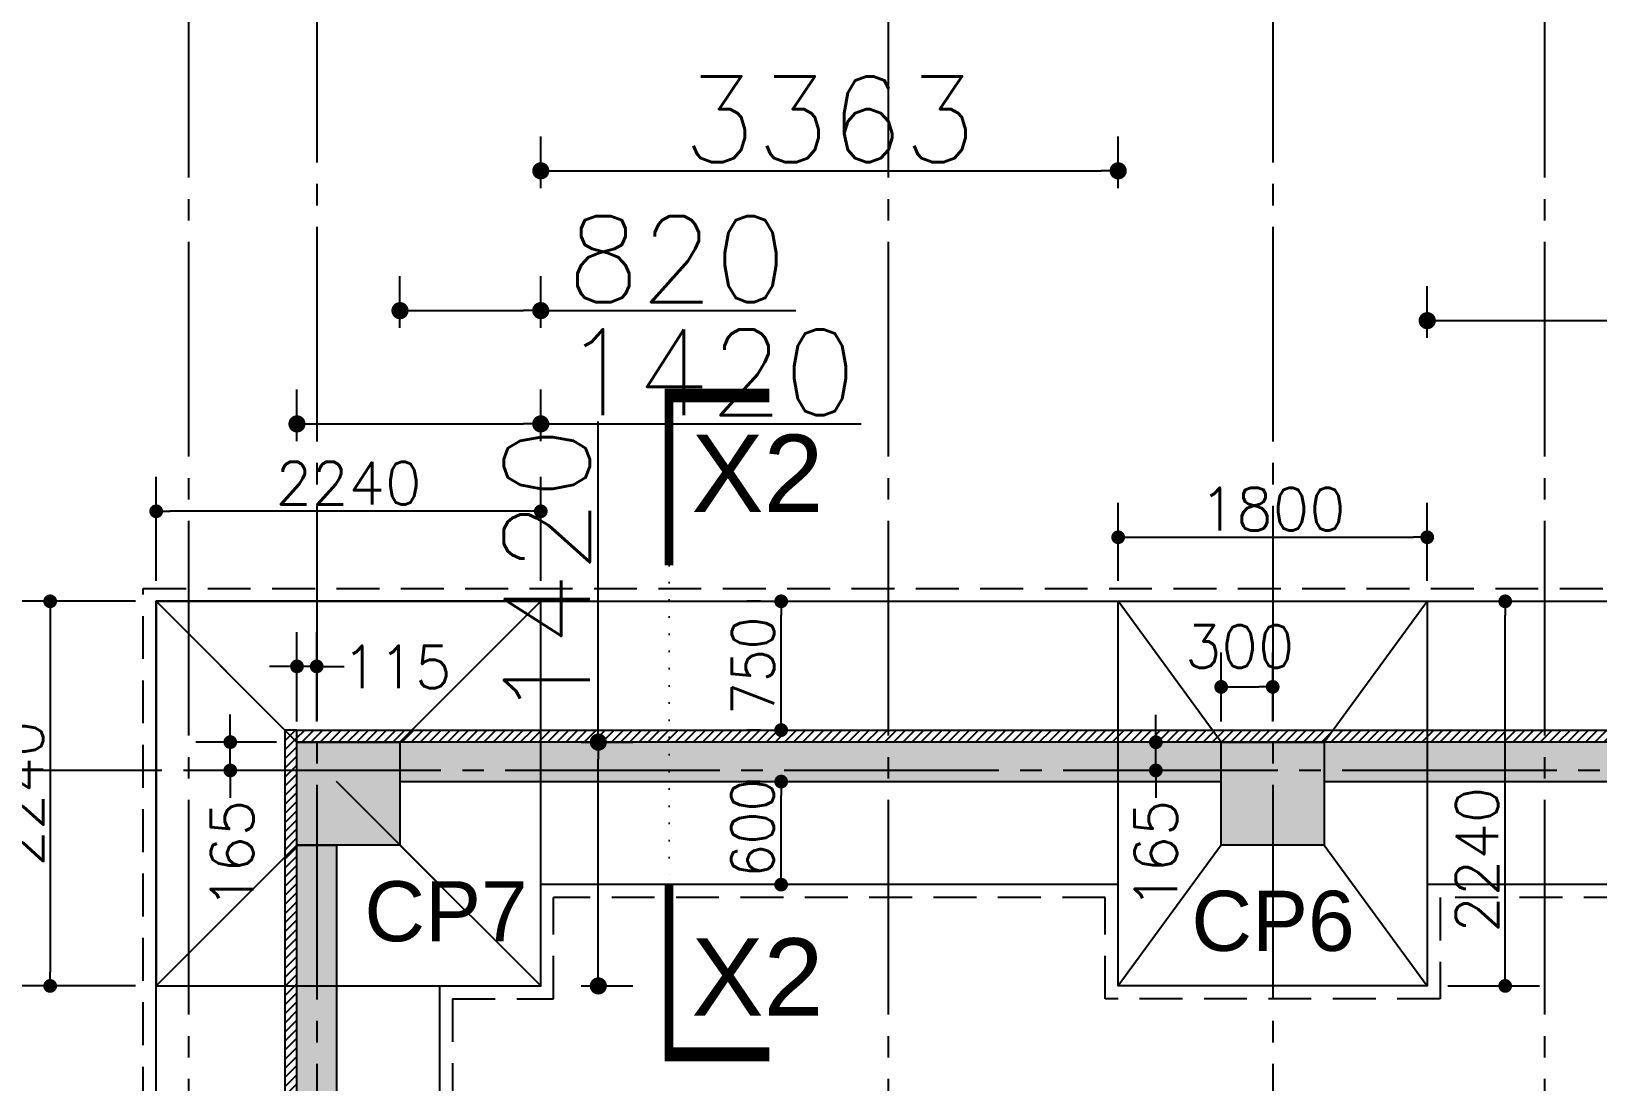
# Model space of a CAD drawing. Extents: x -200722 to 834823, y -494970 to 88783.
# Drawn here: x 262875 to 271998, y 49227 to 55345 of the extents above; entities that cross this region are included whole.
import ezdxf
from ezdxf.enums import TextEntityAlignment as Align

# ---------------------------------------------------------------- set-up
doc = ezdxf.new("R2010")
doc.units = 0
doc.header["$LTSCALE"] = 100
doc.header["$MEASUREMENT"] = 0
doc.header["$PDMODE"] = 34
for name, pattern in [('ACAD_ISO04W100', [30, 24, -3, 0, -3]), ('CL', [3.25, 2.5, -0.25, 0.25, -0.25]), ('DOT', [0.25, 0, -0.25]), ('HIDDEN', [0.375, 0.25, -0.125])]:
    doc.linetypes.add(name, pattern=pattern)
doc.layers.get('0').update_dxf_attribs({"linetype": 'CONTINUOUS'})
doc.layers.get('DEFPOINTS').update_dxf_attribs({"linetype": 'CONTINUOUS'})
for name, color, linetype in [('A-Grid', 5, 'ACAD_ISO04W100'), ('BEAM', 4, 'CONTINUOUS'), ('COL', 150, 'CONTINUOUS'), ('DIM', 3, 'CONTINUOUS'), ('F_EXEC', 3, 'HIDDEN'), ('F_FTG1', 11, 'CONTINUOUS'), ('RCCWALL', 6, 'CONTINUOUS'), ('TEXT', 2, 'CONTINUOUS')]:
    doc.layers.add(name, color=color, linetype=linetype)
doc.layers.add('HATCH', color=252, linetype='CONTINUOUS', lineweight=30)
doc.styles.add('AR', font='arial.ttf')
doc.styles.add('ROMANS', font='romans.shx')
doc.styles.get("Standard").update_dxf_attribs({"font": 'simplex.shx'})
doc.styles.add('TIMES-N', font='arial.ttf')
doc.dimstyles.new('01 S.K', dxfattribs={"dimtxt": 230, "dimasz": 100, "dimexe": 200, "dimexo": 100, "dimgap": 50, "dimtad": 1, "dimdec": 0, "dimzin": 0, "dimdsep": 46, "dimtxsty": 'Standard', "dimblk": 'DOT', "dimcen": 0.09, "dimclrd": 4, "dimclre": 4, "dimclrt": 4, "dimadec": 0, "dimazin": 0, "dimtfac": 1, "dimtdec": 0, "dimtofl": 0, "dimtmove": 0, "dimatfit": 3, "dimfxl": 2, "dimtolj": 1, "dimtzin": 0, "dimarcsym": 1})
doc.dimstyles.new('STANDARD$0', dxfattribs={"dimtxt": 2.5, "dimasz": 2.5, "dimexe": 2, "dimexo": 0.7, "dimgap": 0.9, "dimtad": 1, "dimdec": 0, "dimdsep": 46, "dimtxsty": 'ROMANS', "dimcen": 0.09, "dimclrd": 4, "dimclre": 4, "dimclrt": 3, "dimadec": 0, "dimazin": 0, "dimtfac": 1, "dimtdec": 0, "dimtmove": 0, "dimatfit": 3, "dimfxl": 1, "dimtolj": 1, "dimtzin": 0, "dimarcsym": 0})

# ---------------------------------------------------------------- blocks, each defined once
blk = doc.blocks.new('DOT')
at = {"color": 0, "linetype": 'ByBlock'}
blk.add_line((-0.5, 0), (-1, 0), dxfattribs=at)
at = {"color": 0, "linetype": 'ByBlock', "const_width": 0.5}
blk.add_lwpolyline([(-0.25, 0, 1), (0.25, 0, 1)], format="xyb", close=True, dxfattribs=at)
blk = doc.blocks.new('*D1081')
at = {"layer": 'BEAM', "color": 0, "lineweight": -2, "transparency": 16777216}
for p, q in [((267122.7, 50974.9), (267042.7, 50974.9)), ((267242.7, 50454.9), (267242.7, 50894.9)), ((267122.7, 50374.9), (267042.7, 50374.9))]:
    blk.add_line(p, q, dxfattribs=at)
at = {"layer": 'DEFPOINTS', "color": 0, "transparency": 16777216}
for p in [(267242.7, 50974.9, 7446.6), (267242.7, 50974.9), (267242.7, 50374.9, 7446.6)]:
    blk.add_point(p, dxfattribs=at)
at = {"layer": 'BEAM', "color": 0, "lineweight": -2, "transparency": 16777216, "xscale": 80, "yscale": 80, "zscale": 80}
for p, rotation in [((267242.7, 50974.9), 90), ((267242.7, 50374.9), 270)]:
    blk.add_blockref('DOT', p, dxfattribs=dict(at, rotation=rotation))
at = {"layer": 'BEAM', "color": 0, "transparency": 16777216, "insert": (267076.3, 50704.9), "char_height": 248, "attachment_point": 5, "rotation": 90}
blk.add_mtext('\\A1;{\\W0.9;600}', dxfattribs=at)
blk = doc.blocks.new('_DOT')
at = {"color": 0, "linetype": 'ByBlock'}
blk.add_line((-0.5, 0), (-1, 0), dxfattribs=at)
at = {"color": 0, "linetype": 'ByBlock', "const_width": 0.5}
blk.add_lwpolyline([(-0.25, 0, 1), (0.25, 0, 1)], format="xyb", close=True, dxfattribs=at)
blk = doc.blocks.new('*D1082')
at = {"layer": 'BEAM', "color": 0, "lineweight": -2, "transparency": 16777216}
for p, q in [((267122.7, 52024.9), (267042.7, 52024.9)), ((267242.7, 51354.9), (267242.7, 51944.9)), ((267122.7, 51274.9), (267042.7, 51274.9))]:
    blk.add_line(p, q, dxfattribs=at)
at = {"layer": 'DEFPOINTS', "color": 0, "transparency": 16777216}
for p in [(267242.7, 52024.9, 7446.6), (267242.7, 52024.9), (267242.7, 51274.9, 7446.6)]:
    blk.add_point(p, dxfattribs=at)
at = {"layer": 'BEAM', "color": 0, "lineweight": -2, "transparency": 16777216, "xscale": 80, "yscale": 80, "zscale": 80}
for p, rotation in [((267242.7, 52024.9), 90), ((267242.7, 51274.9), 270)]:
    blk.add_blockref('DOT', p, dxfattribs=dict(at, rotation=rotation))
at = {"layer": 'BEAM', "color": 0, "transparency": 16777216, "insert": (267078.7, 51649.9), "char_height": 248, "attachment_point": 5, "rotation": 90}
blk.add_mtext('\\A1;{\\W0.9;750}', dxfattribs=at)
blk = doc.blocks.new('*D1995')
at = {"layer": 'BEAM', "color": 0, "lineweight": -2, "transparency": 16777216}
for p, q in [((269425, 51284.5), (269425, 51364.5)), ((269686, 51204.5), (269225, 51204.5)), ((269425, 51039.9), (269425, 51204.5)), ((269685.6, 51039.9), (269225, 51039.9)), ((269425, 50959.9), (269425, 50879.9))]:
    blk.add_line(p, q, dxfattribs=at)
at = {"layer": 'DEFPOINTS', "color": 0, "lineweight": -3, "transparency": 16777216}
for p in [(269425, 51204.5), (269806, 51204.5, -2904.3), (269805.6, 51039.9, -2897.2)]:
    blk.add_point(p, dxfattribs=at)
at = {"layer": 'BEAM', "color": 0, "lineweight": -2, "transparency": 16777216, "xscale": 80, "yscale": 80, "zscale": 80}
for p, rotation in [((269425, 51204.5), 270), ((269425, 51039.9), 90)]:
    blk.add_blockref('DOT', p, dxfattribs=dict(at, rotation=rotation))
at = {"layer": 'BEAM', "color": 0, "transparency": 16777216, "insert": (269425, 50551.5), "char_height": 248, "attachment_point": 5, "rotation": 90}
blk.add_mtext('\\A1;165', dxfattribs=at)
blk = doc.blocks.new('*D1996')
at = {"layer": 'BEAM', "color": 0, "lineweight": -2, "transparency": 16777216}
for p, q in [((269805.6, 51325), (269805.6, 51726.6)), ((270105.6, 51325), (270105.6, 51726.6)), ((269885.6, 51526.6), (270025.6, 51526.6))]:
    blk.add_line(p, q, dxfattribs=at)
at = {"layer": 'DEFPOINTS', "color": 0, "lineweight": -3, "transparency": 16777216}
for p in [(270105.6, 51526.6), (269805.6, 51205, -2897.2), (270105.6, 51205, 7446.6)]:
    blk.add_point(p, dxfattribs=at)
at = {"layer": 'BEAM', "color": 0, "lineweight": -2, "transparency": 16777216, "xscale": 80, "yscale": 80, "zscale": 80, "rotation": 180}
blk.add_blockref('DOT', (269805.6, 51526.6), dxfattribs=at)
at = {"layer": 'BEAM', "color": 0, "lineweight": -2, "transparency": 16777216, "xscale": 80, "yscale": 80, "zscale": 80}
blk.add_blockref('DOT', (270105.6, 51526.6), dxfattribs=at)
at = {"layer": 'BEAM', "color": 0, "transparency": 16777216, "insert": (269913.2, 51761.9), "char_height": 248, "attachment_point": 5}
blk.add_mtext('\\A1;300', dxfattribs=at)
blk = doc.blocks.new('*D1997')
at = {"layer": 'BEAM', "color": 0, "lineweight": -2, "transparency": 16777216}
for p, q in [((271125.6, 52024.9), (271659.8, 52024.9)), ((271459.8, 49864.9), (271459.8, 51944.9)), ((271125.6, 49784.9), (271659.8, 49784.9))]:
    blk.add_line(p, q, dxfattribs=at)
at = {"layer": 'DEFPOINTS', "color": 0, "lineweight": -3, "transparency": 16777216}
for p in [(271005.6, 52024.9, 7446.6), (271459.8, 52024.9), (271005.6, 49784.9, 7446.6)]:
    blk.add_point(p, dxfattribs=at)
at = {"layer": 'BEAM', "color": 0, "lineweight": -2, "transparency": 16777216, "xscale": 80, "yscale": 80, "zscale": 80}
for p, rotation in [((271459.8, 52024.9), 90), ((271459.8, 49784.9), 270)]:
    blk.add_blockref('DOT', p, dxfattribs=dict(at, rotation=rotation))
at = {"layer": 'BEAM', "color": 0, "transparency": 16777216, "insert": (271295.8, 50519.9), "char_height": 248, "attachment_point": 5, "rotation": 90}
blk.add_mtext('\\A1;2240', dxfattribs=at)
blk = doc.blocks.new('*D1998')
at = {"layer": 'BEAM', "color": 0, "lineweight": -2, "transparency": 16777216}
for p, q in [((269205.6, 52144.9), (269205.6, 52598.1)), ((271005.6, 52144.9), (271005.6, 52598.1)), ((269285.6, 52398.1), (270925.6, 52398.1))]:
    blk.add_line(p, q, dxfattribs=at)
at = {"layer": 'DEFPOINTS', "color": 0, "lineweight": -3, "transparency": 16777216}
for p in [(271005.6, 52398.1), (269205.6, 52024.9, 7446.6), (271005.6, 52024.9, 7446.6)]:
    blk.add_point(p, dxfattribs=at)
at = {"layer": 'BEAM', "color": 0, "lineweight": -2, "transparency": 16777216, "xscale": 80, "yscale": 80, "zscale": 80, "rotation": 180}
blk.add_blockref('DOT', (269205.6, 52398.1), dxfattribs=at)
at = {"layer": 'BEAM', "color": 0, "lineweight": -2, "transparency": 16777216, "xscale": 80, "yscale": 80, "zscale": 80}
blk.add_blockref('DOT', (271005.6, 52398.1), dxfattribs=at)
at = {"layer": 'BEAM', "color": 0, "transparency": 16777216, "insert": (270105.6, 52562.1), "char_height": 248, "attachment_point": 5}
blk.add_mtext('\\A1;1800', dxfattribs=at)
blk = doc.blocks.new('*D2007')
at = {"layer": 'BEAM', "color": 0, "lineweight": -2, "transparency": 16777216}
for p, q in [((264422.6, 51324.9), (264422.6, 51845.9)), ((264537.6, 51324.9), (264537.6, 51845.9)), ((264342.6, 51645.9), (264262.6, 51645.9)), ((264537.6, 51645.9), (264422.6, 51645.9)), ((264617.6, 51645.9), (264697.6, 51645.9))]:
    blk.add_line(p, q, dxfattribs=at)
at = {"layer": 'DEFPOINTS', "color": 0, "lineweight": -3, "transparency": 16777216}
for p in [(264422.6, 51645.9), (264422.6, 51204.9, 7446.6), (264537.6, 51204.9, 7446.6)]:
    blk.add_point(p, dxfattribs=at)
at = {"layer": 'BEAM', "color": 0, "lineweight": -2, "transparency": 16777216, "xscale": 80, "yscale": 80, "zscale": 80}
blk.add_blockref('DOT', (264422.6, 51645.9), dxfattribs=at)
at = {"layer": 'BEAM', "color": 0, "lineweight": -2, "transparency": 16777216, "xscale": 80, "yscale": 80, "zscale": 80, "rotation": 180}
blk.add_blockref('DOT', (264537.6, 51645.9), dxfattribs=at)
at = {"layer": 'BEAM', "color": 0, "transparency": 16777216, "insert": (265003.9, 51642.4), "char_height": 248, "attachment_point": 5}
blk.add_mtext('\\A1;115', dxfattribs=at)
blk = doc.blocks.new('*D2008')
at = {"layer": 'BEAM', "color": 0, "lineweight": -2, "transparency": 16777216}
for p, q in [((264034.2, 51284.9), (264034.2, 51364.9)), ((264302.6, 51204.9), (263834.2, 51204.9)), ((264034.2, 51039.9), (264034.2, 51204.9)), ((264302.6, 51039.9), (263834.2, 51039.9)), ((264034.2, 50959.9), (264034.2, 50879.9))]:
    blk.add_line(p, q, dxfattribs=at)
at = {"layer": 'DEFPOINTS', "color": 0, "lineweight": -3, "transparency": 16777216}
for p in [(264034.2, 51204.9), (264422.6, 51204.9), (264422.6, 51039.9, 7446.6)]:
    blk.add_point(p, dxfattribs=at)
at = {"layer": 'BEAM', "color": 0, "lineweight": -2, "transparency": 16777216, "xscale": 80, "yscale": 80, "zscale": 80}
for p, rotation in [((264034.2, 51204.9), 270), ((264034.2, 51039.9), 90)]:
    blk.add_blockref('DOT', p, dxfattribs=dict(at, rotation=rotation))
at = {"layer": 'BEAM', "color": 0, "transparency": 16777216, "insert": (264044.7, 50550.9), "char_height": 248, "attachment_point": 5, "rotation": 90}
blk.add_mtext('\\A1;165', dxfattribs=at)
blk = doc.blocks.new('*D2005')
at = {"layer": 'BEAM', "color": 0, "lineweight": -2, "transparency": 16777216}
for p, q in [((263602.6, 52144.9), (263602.6, 52749.4)), ((265842.6, 52144.9), (265842.6, 52749.4)), ((265762.6, 52549.4), (263682.6, 52549.4))]:
    blk.add_line(p, q, dxfattribs=at)
at = {"layer": 'DEFPOINTS', "color": 0, "lineweight": -3, "transparency": 16777216}
for p in [(263602.6, 52549.4), (263602.6, 52024.9, 7446.6), (265842.6, 52024.9, 7446.6)]:
    blk.add_point(p, dxfattribs=at)
at = {"layer": 'BEAM', "color": 0, "lineweight": -2, "transparency": 16777216, "xscale": 80, "yscale": 80, "zscale": 80, "rotation": 180}
blk.add_blockref('DOT', (263602.6, 52549.4), dxfattribs=at)
at = {"layer": 'BEAM', "color": 0, "lineweight": -2, "transparency": 16777216, "xscale": 80, "yscale": 80, "zscale": 80}
blk.add_blockref('DOT', (265842.6, 52549.4), dxfattribs=at)
at = {"layer": 'BEAM', "color": 0, "transparency": 16777216, "insert": (264722.6, 52713.4), "char_height": 248, "attachment_point": 5}
blk.add_mtext('\\A1;2240', dxfattribs=at)
blk = doc.blocks.new('*D2006')
at = {"layer": 'BEAM', "color": 0, "lineweight": -2, "transparency": 16777216}
for p, q in [((263482.6, 52024.9), (262785, 52024.9)), ((262985, 51944.9), (262985, 49864.9)), ((263482.6, 49784.9), (262785, 49784.9))]:
    blk.add_line(p, q, dxfattribs=at)
at = {"layer": 'DEFPOINTS', "color": 0, "lineweight": -3, "transparency": 16777216}
for p in [(263602.6, 52024.9, 7446.6), (262985, 49784.9), (263602.6, 49784.9, 7446.6)]:
    blk.add_point(p, dxfattribs=at)
at = {"layer": 'BEAM', "color": 0, "lineweight": -2, "transparency": 16777216, "xscale": 80, "yscale": 80, "zscale": 80}
for p, rotation in [((262985, 52024.9), 90), ((262985, 49784.9), 270)]:
    blk.add_blockref('DOT', p, dxfattribs=dict(at, rotation=rotation))
at = {"layer": 'BEAM', "color": 0, "transparency": 16777216, "insert": (262821, 50904.9), "char_height": 248, "attachment_point": 5, "rotation": 90}
blk.add_mtext('\\A1;2240', dxfattribs=at)
blk = doc.blocks.new('*D2992')
at = {"color": 4, "lineweight": -2, "ltscale": 0.4, "transparency": 16777216}
for p, q in [((261762.3, 51204.9), (261462.3, 51204.9)), ((261662.3, 26564.4), (261662.3, 51104.9)), ((261762.3, 26464.4), (261462.3, 26464.4))]:
    blk.add_line(p, q, dxfattribs=at)
at = {"layer": 'DEFPOINTS', "color": 0, "lineweight": -3, "ltscale": 0.4, "transparency": 16777216}
for p in [(261662.3, 51204.9), (264422.6, 51204.9), (264422.6, 26464.4)]:
    blk.add_point(p, dxfattribs=at)
at = {"color": 4, "lineweight": -2, "ltscale": 0.4, "transparency": 16777216, "xscale": 100, "yscale": 100, "zscale": 100}
for p, rotation in [((261662.3, 51204.9), 90), ((261662.3, 26464.4), 270)]:
    blk.add_blockref('_DOT', p, dxfattribs=dict(at, rotation=rotation))
at = {"color": 4, "lineweight": -3, "ltscale": 0.4, "transparency": 16777216, "insert": (261362.3, 38834.6), "char_height": 500, "attachment_point": 5, "rotation": 90}
blk.add_mtext('\\A1;24741', dxfattribs=at)
blk = doc.blocks.new('*D3002')
at = {"color": 4, "lineweight": -2, "ltscale": 0.4, "transparency": 16777216}
for p, q in [((266177.8, 51204.9), (266177.8, 53071.5)), ((266077.8, 51204.9), (266377.8, 51204.9)), ((266177.8, 49884.9), (266177.8, 51104.9)), ((266077.8, 49784.9), (266377.8, 49784.9))]:
    blk.add_line(p, q, dxfattribs=at)
at = {"layer": 'DEFPOINTS', "color": 0, "lineweight": -3, "ltscale": 0.4, "transparency": 16777216}
for p in [(265198.1, 51204.9), (266177.8, 51204.9), (264722.6, 49784.9)]:
    blk.add_point(p, dxfattribs=at)
at = {"color": 4, "lineweight": -2, "ltscale": 0.4, "transparency": 16777216, "xscale": 100, "yscale": 100, "zscale": 100}
for p, rotation in [((266177.8, 51204.9), 90), ((266177.8, 49784.9), 270)]:
    blk.add_blockref('_DOT', p, dxfattribs=dict(at, rotation=rotation))
at = {"color": 4, "lineweight": -3, "ltscale": 0.4, "transparency": 16777216, "insert": (265877.8, 52188.2), "char_height": 500, "attachment_point": 5, "rotation": 90}
blk.add_mtext('\\A1;1420', dxfattribs=at)
blk = doc.blocks.new('*D3007')
at = {"color": 4, "lineweight": -2, "ltscale": 0.4, "transparency": 16777216}
for p, q in [((260466.1, 49784.9), (260166.1, 49784.9)), ((260366.1, 46704.4), (260366.1, 49684.9)), ((260466.1, 46604.4), (260166.1, 46604.4))]:
    blk.add_line(p, q, dxfattribs=at)
at = {"layer": 'DEFPOINTS', "color": 0, "lineweight": -3, "ltscale": 0.4, "transparency": 16777216}
for p in [(260366.1, 49784.9), (264936.9, 49784.9), (264936.9, 46604.4)]:
    blk.add_point(p, dxfattribs=at)
at = {"color": 4, "lineweight": -2, "ltscale": 0.4, "transparency": 16777216, "xscale": 100, "yscale": 100, "zscale": 100}
for p, rotation in [((260366.1, 49784.9), 90), ((260366.1, 46604.4), 270)]:
    blk.add_blockref('_DOT', p, dxfattribs=dict(at, rotation=rotation))
at = {"color": 4, "lineweight": -3, "ltscale": 0.4, "transparency": 16777216, "insert": (260066.1, 48194.6), "char_height": 500, "attachment_point": 5, "rotation": 90}
blk.add_mtext('\\A1;3181', dxfattribs=at)
blk = doc.blocks.new('*D3008')
at = {"color": 4, "lineweight": -2, "ltscale": 0.4, "transparency": 16777216}
for p, q in [((265842.6, 54432.2), (265842.6, 54732.2)), ((269205.6, 54432.2), (269205.6, 54732.2)), ((265942.6, 54532.2), (269105.6, 54532.2))]:
    blk.add_line(p, q, dxfattribs=at)
at = {"layer": 'DEFPOINTS', "color": 0, "lineweight": -3, "ltscale": 0.4, "transparency": 16777216}
for p in [(269205.6, 54532.2), (265842.6, 50904.9), (269205.6, 50904.9)]:
    blk.add_point(p, dxfattribs=at)
at = {"color": 4, "lineweight": -2, "ltscale": 0.4, "transparency": 16777216, "xscale": 100, "yscale": 100, "zscale": 100, "rotation": 180}
blk.add_blockref('_DOT', (265842.6, 54532.2), dxfattribs=at)
at = {"color": 4, "lineweight": -2, "ltscale": 0.4, "transparency": 16777216, "xscale": 100, "yscale": 100, "zscale": 100}
blk.add_blockref('_DOT', (269205.6, 54532.2), dxfattribs=at)
at = {"color": 4, "lineweight": -3, "ltscale": 0.4, "transparency": 16777216, "insert": (267524.1, 54832.2), "char_height": 500, "attachment_point": 5}
blk.add_mtext('\\A1;3363', dxfattribs=at)
blk = doc.blocks.new('*D3009')
at = {"color": 4, "lineweight": -2, "ltscale": 0.4, "transparency": 16777216}
for p, q in [((271005.6, 53559.7), (271005.6, 53859.7)), ((275993.6, 53559.7), (275993.6, 53859.7)), ((271105.6, 53659.7), (275893.6, 53659.7))]:
    blk.add_line(p, q, dxfattribs=at)
at = {"layer": 'DEFPOINTS', "color": 0, "lineweight": -3, "ltscale": 0.4, "transparency": 16777216}
for p in [(275993.6, 53659.7), (271005.6, 51496.4), (275993.6, 51496.4)]:
    blk.add_point(p, dxfattribs=at)
at = {"color": 4, "lineweight": -2, "ltscale": 0.4, "transparency": 16777216, "xscale": 100, "yscale": 100, "zscale": 100, "rotation": 180}
blk.add_blockref('_DOT', (271005.6, 53659.7), dxfattribs=at)
at = {"color": 4, "lineweight": -2, "ltscale": 0.4, "transparency": 16777216, "xscale": 100, "yscale": 100, "zscale": 100}
blk.add_blockref('_DOT', (275993.6, 53659.7), dxfattribs=at)
at = {"color": 4, "lineweight": -3, "ltscale": 0.4, "transparency": 16777216, "insert": (273499.6, 53959.7), "char_height": 500, "attachment_point": 5}
blk.add_mtext('\\A1;4988', dxfattribs=at)
blk = doc.blocks.new('*D3022')
at = {"color": 4, "lineweight": -2, "ltscale": 0.4, "transparency": 16777216}
for p, q in [((261662.3, 50604.9), (261662.3, 52090.6)), ((261762.3, 50604.9), (261462.3, 50604.9)), ((261662.3, 49884.9), (261662.3, 50504.9)), ((261762.3, 49784.9), (261462.3, 49784.9))]:
    blk.add_line(p, q, dxfattribs=at)
at = {"layer": 'DEFPOINTS', "color": 0, "lineweight": -3, "ltscale": 0.4, "transparency": 16777216}
for p in [(261662.3, 50604.9), (264833, 50604.9), (264722.6, 49784.9)]:
    blk.add_point(p, dxfattribs=at)
at = {"color": 4, "lineweight": -2, "ltscale": 0.4, "transparency": 16777216, "xscale": 100, "yscale": 100, "zscale": 100}
for p, rotation in [((261662.3, 50604.9), 90), ((261662.3, 49784.9), 270)]:
    blk.add_blockref('_DOT', p, dxfattribs=dict(at, rotation=rotation))
at = {"color": 4, "lineweight": -3, "ltscale": 0.4, "transparency": 16777216, "insert": (261362.3, 51397.7), "char_height": 500, "attachment_point": 5, "rotation": 90}
blk.add_mtext('\\A1;820', dxfattribs=at)
blk = doc.blocks.new('*D3023')
at = {"color": 4, "lineweight": -2, "ltscale": 0.4, "transparency": 16777216}
for p, q in [((265022.6, 53618), (265022.6, 53918)), ((265842.6, 53618), (265842.6, 53918)), ((265122.6, 53718), (265742.6, 53718)), ((265842.6, 53718), (267328.3, 53718))]:
    blk.add_line(p, q, dxfattribs=at)
at = {"layer": 'DEFPOINTS', "color": 0, "lineweight": -3, "ltscale": 0.4, "transparency": 16777216}
for p in [(265842.6, 53718), (265022.6, 50811.8), (265842.6, 50811.8)]:
    blk.add_point(p, dxfattribs=at)
at = {"color": 4, "lineweight": -2, "ltscale": 0.4, "transparency": 16777216, "xscale": 100, "yscale": 100, "zscale": 100, "rotation": 180}
blk.add_blockref('_DOT', (265022.6, 53718), dxfattribs=at)
at = {"color": 4, "lineweight": -2, "ltscale": 0.4, "transparency": 16777216, "xscale": 100, "yscale": 100, "zscale": 100}
blk.add_blockref('_DOT', (265842.6, 53718), dxfattribs=at)
at = {"color": 4, "lineweight": -3, "ltscale": 0.4, "transparency": 16777216, "insert": (266635.5, 54018), "char_height": 500, "attachment_point": 5}
blk.add_mtext('\\A1;820', dxfattribs=at)
blk = doc.blocks.new('*D3024')
at = {"color": 4, "lineweight": -2, "ltscale": 0.4, "transparency": 16777216}
for p, q in [((260488.9, 51274.9), (260488.9, 53141.5)), ((260588.9, 51274.9), (260288.9, 51274.9)), ((260488.9, 49884.9), (260488.9, 51174.9)), ((260588.9, 49784.9), (260288.9, 49784.9))]:
    blk.add_line(p, q, dxfattribs=at)
at = {"layer": 'DEFPOINTS', "color": 0, "lineweight": -3, "ltscale": 0.4, "transparency": 16777216}
for p in [(260488.9, 51274.9), (264807.5, 51274.9), (264807.5, 49784.9)]:
    blk.add_point(p, dxfattribs=at)
at = {"color": 4, "lineweight": -2, "ltscale": 0.4, "transparency": 16777216, "xscale": 100, "yscale": 100, "zscale": 100}
for p, rotation in [((260488.9, 51274.9), 90), ((260488.9, 49784.9), 270)]:
    blk.add_blockref('_DOT', p, dxfattribs=dict(at, rotation=rotation))
at = {"color": 4, "lineweight": -3, "ltscale": 0.4, "transparency": 16777216, "insert": (260188.9, 52258.2), "char_height": 500, "attachment_point": 5, "rotation": 90}
blk.add_mtext('\\A1;1490', dxfattribs=at)
blk = doc.blocks.new('*D3025')
at = {"color": 4, "lineweight": -2, "ltscale": 0.4, "transparency": 16777216}
for p, q in [((264422.6, 52958.3), (264422.6, 53258.3)), ((265842.6, 52958.3), (265842.6, 53258.3)), ((264522.6, 53058.3), (265742.6, 53058.3)), ((265842.6, 53058.3), (267709.3, 53058.3))]:
    blk.add_line(p, q, dxfattribs=at)
at = {"layer": 'DEFPOINTS', "color": 0, "lineweight": -3, "ltscale": 0.4, "transparency": 16777216}
for p in [(265842.6, 53058.3), (264422.6, 51204.9), (265842.6, 50904.9)]:
    blk.add_point(p, dxfattribs=at)
at = {"color": 4, "lineweight": -2, "ltscale": 0.4, "transparency": 16777216, "xscale": 100, "yscale": 100, "zscale": 100, "rotation": 180}
blk.add_blockref('_DOT', (264422.6, 53058.3), dxfattribs=at)
at = {"color": 4, "lineweight": -2, "ltscale": 0.4, "transparency": 16777216, "xscale": 100, "yscale": 100, "zscale": 100}
blk.add_blockref('_DOT', (265842.6, 53058.3), dxfattribs=at)
at = {"color": 4, "lineweight": -3, "ltscale": 0.4, "transparency": 16777216, "insert": (266826, 53358.3), "char_height": 500, "attachment_point": 5}
blk.add_mtext('\\A1;1420', dxfattribs=at)

msp = doc.modelspace()

# ---------------------------------------------------------------- hatches: boundary and pattern name
at = {"layer": 'DIM', "ltscale": 0.4}
h = msp.add_hatch(dxfattribs=at)
h.set_pattern_fill('ANSI31', color=256, scale=300, style=0)
h.paths.add_polyline_path([(264422.6, 51274.9), (264352.6, 51274.9), (264352.6, 25039.4), (264422.6, 25039.4)])
h = msp.add_hatch(dxfattribs=at)
h.set_pattern_fill('ANSI31', color=256, scale=300, style=0)
h.paths.add_polyline_path([(264422.6, 51274.9), (325741.6, 51274.9), (325741.6, 51204.9), (264422.6, 51204.9)])
at = {"layer": 'HATCH', "ltscale": 0.4}
for points in [[(264422.6, 51204.9), (265022.6, 51204.9), (265022.6, 50604.9), (264422.6, 50604.9)], [(269805.6, 51204.9), (270405.6, 51204.9), (270405.6, 50604.9), (269805.6, 50604.9)]]:
    msp.add_hatch(color=256, dxfattribs=at).paths.add_polyline_path(points)
at = {"layer": 'HATCH', "lineweight": -3, "ltscale": 0.4}
for points in [[(269805.6, 51204.9), (265022.6, 51204.9), (265022.6, 50974.9), (269805.6, 50974.9)], [(276593.6, 51205), (270405.6, 51205), (270405.6, 50974.9), (276593.6, 50974.9)], [(264422.6, 50604.9), (264652.6, 50604.9), (264652.6, 46004.4), (264422.6, 46004.4)]]:
    msp.add_hatch(color=256, dxfattribs=at).paths.add_polyline_path(points)

# ---------------------------------------------------------------- linework, layer by layer
at = {"color": 1, "linetype": 'DOT', "ltscale": 4}
msp.add_line((266590, 52234.2, 7446.6), (266590, 50375.6, 7446.6), dxfattribs=at)
at = {"layer": 'A-Grid', "color": 8, "linetype": 'CL', "ltscale": 5}
for p, q in [((264537.6, 59080.9, 17790.4), (264537.6, 10145.8, 17790.4)), ((270105.6, 59081, 7446.6), (270105.6, 10145.9, 7446.6)), ((327010.7, 51039.9, 7997.4), (224519.6, 51039.9, 7997.4))]:
    msp.add_line(p, q, dxfattribs=at)
at = {"layer": 'A-Grid', "color": 8, "linetype": 'CL', "ltscale": 5, "elevation": 7446.6}
for points in [[(263790.6, 62242.9), (263790.6, -9708.8)], [(267865.6, 62242.9), (267865.6, -9708.8)], [(271689.6, 62242.9), (271689.6, -9708.8)]]:
    msp.add_lwpolyline(points, dxfattribs=at)
at = {"layer": 'COL', "ltscale": 500}
for points in [[(264422.6, 51204.9), (265022.6, 51204.9), (265022.6, 50604.9), (264422.6, 50604.9), (264422.6, 51204.9)], [(269805.6, 51204.9), (270405.6, 51204.9), (270405.6, 50604.9), (269805.6, 50604.9), (269805.6, 51204.9)]]:
    msp.add_lwpolyline(points, dxfattribs=at)
at = {"layer": 'DIM', "color": 1, "elevation": 7446.6}
for points in [[(267173.1, 53223.3, 80, 80, 0), (266590, 53223.3, 50, 50, 0), (266590, 52234.2, 50, 50, 0)], [(267173.1, 49386.4, 80, 80, 0), (266590, 49386.4, 50, 50, 0), (266590, 50375.6, 50, 50, 0)]]:
    msp.add_lwpolyline(points, format="xyseb", dxfattribs=at)
at = {"layer": 'F_EXEC', "ltscale": 10}
for p, q in [((263527.6, 25814.4, 7446.6), (263527.6, 52099.9, 7446.6)), ((263527.6, 52099.9, 7446.6), (326636.6, 52099.9, 7446.6)), ((269130.6, 50299.9, 7446.6), (265917.6, 50299.9, 7446.6)), ((275918.6, 50299.9, 7446.6), (271080.6, 50299.9, 7446.6)), ((265327.6, 49709.9, 7446.6), (265327.6, 46679.4, 7446.6))]:
    msp.add_line(p, q, dxfattribs=at)
for points in [[(265327.6, 49709.9), (265917.6, 49709.9), (265917.6, 50299.9)], [(271080.6, 50299.9), (271080.6, 49709.9), (269130.6, 49709.9), (269130.6, 50299.9)]]:
    msp.add_lwpolyline(points, dxfattribs=at)
at = {"layer": 'F_FTG1', "ltscale": 0.4}
for p, q in [((263602.6, 26464.4, 7446.6), (263602.6, 52024.9, 7446.6)), ((263602.6, 52024.9, 7446.6), (324391.6, 52024.9, 7446.6)), ((264352.6, 51274.9, 7446.6), (263602.6, 52024.9, 7446.6)), ((264422.6, 51204.9), (263602.6, 52024.9)), ((265022.6, 51204.9), (265842.6, 52024.9)), ((269805.6, 51205, -10343.8), (269205.6, 52024.9)), ((270405.6, 51204.9, -10343.8), (271005.6, 52024.9)), ((265252.6, 50374.9, 7446.6), (264652.6, 50974.9, 7446.6)), ((264422.6, 50604.9), (263602.6, 49784.9)), ((265022.6, 50604.9), (265842.6, 49784.9)), ((269805.6, 50604.9), (269205.6, 49784.9)), ((270405.6, 50604.9), (271005.6, 49784.9)), ((269205.6, 50374.9, 7446.6), (265842.6, 50374.9, 7446.6)), ((275993.6, 50374.9, 7446.6), (271005.6, 50374.9, 7446.6)), ((265252.6, 49784.9, 7446.6), (265252.6, 46604.4, 7446.6))]:
    msp.add_line(p, q, dxfattribs=at)
for points in [[(263602.6, 49784.9), (265842.6, 49784.9), (265842.6, 52024.9), (263602.6, 52024.9)], [(269205.6, 52024.9), (271005.6, 52024.9), (271005.6, 49784.9), (269205.6, 49784.9)]]:
    msp.add_lwpolyline(points, close=True, dxfattribs=at)
at = {"layer": 'RCCWALL', "color": 1, "ltscale": 0.4, "elevation": 7446.6}
for points in [[(264422.6, 51274.9), (264352.6, 51274.9), (264352.6, 25039.4), (264422.6, 25039.4)], [(264422.6, 51274.9), (325741.6, 51274.9), (325741.6, 51204.9), (264422.6, 51204.9)]]:
    msp.add_lwpolyline(points, close=True, dxfattribs=at)
at = {"layer": 'RCCWALL', "color": 42, "ltscale": 0.4}
for points, elevation in [([(269805.6, 51204.9), (265022.6, 51204.9), (265022.6, 50974.9), (269805.6, 50974.9)], 7446.6), ([(276593.6, 51205), (270405.6, 51205), (270405.6, 50974.9), (276593.6, 50974.9)], -2897.2), ([(264422.6, 50604.9), (264652.6, 50604.9), (264652.6, 46004.4), (264422.6, 46004.4)], 7446.6)]:
    msp.add_lwpolyline(points, close=True, dxfattribs=dict(at, elevation=elevation))

# ---------------------------------------------------------------- texts
at = {"layer": 'TEXT', "style": 'TIMES-N'}
for p in [(266720.5, 52770.6, 7446.6), (266720.5, 49837.4, 7446.6)]:
    msp.add_text('X2', height=450, dxfattribs=at).set_placement(p, align=Align.MIDDLE_LEFT)
at = {"layer": 'TEXT', "style": 'AR'}
for s, p in [('CP7', (264815.4, 50044.7, -14893.2)), ('CP6', (269632.1, 49989.1, -7446.6))]:
    msp.add_text(s, height=350, dxfattribs=at).set_placement(p)

# ---------------------------------------------------------------- dimensions: what is measured, and where the dimension line sits
at = {"color": 5, "lineweight": -3, "ltscale": 0.4}
for base, p1, p2, picture, middle in [((269205.6, 54532.2), (265842.6, 50904.9), (269205.6, 50904.9), '*D3008', (267524.1, 54832.2)), ((265842.6, 53718), (265022.6, 50811.8), (265842.6, 50811.8), '*D3023', (266635.5, 54018)), ((275993.6, 53659.7), (271005.6, 51496.4), (275993.6, 51496.4, 7446.6), '*D3009', (273499.6, 53959.7)), ((265842.6, 53058.3), (264422.6, 51204.9), (265842.6, 50904.9), '*D3025', (266826, 53358.3))]:
    dim = msp.add_linear_dim(base=base, p1=p1, p2=p2, dimstyle='01 S.K', override={"dimtxt": 500, "dimfxl": 100, "dimfxlon": 1}, dxfattribs=at)
    dim.commit()
    dim.dimension.update_dxf_attribs({"geometry": picture, "text_midpoint": middle})
for base, p1, p2, picture, middle in [((260488.9, 51274.9), (264807.5, 49784.9), (264807.5, 51274.9, 7446.6), '*D3024', (260188.9, 52258.2)), ((266177.8, 51204.9), (264722.6, 49784.9), (265198.1, 51204.9, 7446.6), '*D3002', (265877.8, 52188.2)), ((261662.3, 50604.9), (264722.6, 49784.9), (264833, 50604.9), '*D3022', (261362.3, 51397.7)), ((261662.3132, 51204.882), (264422.6238, 26464.3818, 7446.621), (264422.6246, 51204.882), '*D2992', (261362.3132, 38834.6319)), ((260366.0833, 49784.882), (264936.8923, 46604.3818), (264936.8923, 49784.882), '*D3007', (260066.0833, 48194.6319))]:
    dim = msp.add_linear_dim(base=base, p1=p1, p2=p2, angle=90, dimstyle='01 S.K', override={"dimtxt": 500, "dimfxl": 100, "dimfxlon": 1}, dxfattribs=at)
    dim.commit()
    dim.dimension.update_dxf_attribs({"geometry": picture, "text_midpoint": middle})
at = {"layer": 'BEAM'}
for base, p1, p2, picture, middle in [((263602.6, 52549.4, -7446.6), (265842.6, 52024.9), (263602.6, 52024.9), '*D2005', (264722.6, 52713.4, -7446.6)), ((271005.6, 52398.1, -7446.6), (269205.6, 52024.9), (271005.6, 52024.9), '*D1998', (270105.6, 52562.1, -7446.6))]:
    dim = msp.add_linear_dim(base=base, p1=p1, p2=p2, dimstyle='STANDARD$0', override={"dimscale": 8, "dimtxt": 31, "dimasz": 10, "dimexe": 25, "dimexo": 15, "dimgap": 5, "dimzin": 3, "dimtxsty": 'Standard', "dimblk": 'DOT', "dimcen": 3, "dimdle": 1, "dimclrd": 0, "dimclre": 0, "dimclrt": 0, "dimtmove": 2, "dimldrblk": 'DOT', "dimtzin": 3}, dxfattribs=at)
    dim.commit()
    dim.dimension.update_dxf_attribs({"geometry": picture, "text_midpoint": middle})
dim = msp.add_linear_dim(base=(262985, 49784.9, -7446.6), p1=(263602.6, 52024.9), p2=(263602.6, 49784.9), angle=90, dimstyle='STANDARD$0', override={"dimscale": 8, "dimtxt": 31, "dimasz": 10, "dimexe": 25, "dimexo": 15, "dimgap": 5, "dimzin": 3, "dimtxsty": 'Standard', "dimblk": 'DOT', "dimcen": 3, "dimdle": 1, "dimclrd": 0, "dimclre": 0, "dimclrt": 0, "dimtmove": 2, "dimldrblk": 'DOT', "dimtzin": 3}, dxfattribs=at)
dim.commit()
dim.dimension.update_dxf_attribs({"geometry": '*D2006', "text_midpoint": (262821, 50904.9, -7446.6)})
dim = msp.add_linear_dim(base=(267242.7, 52024.9), p1=(267242.7, 51274.9, 7446.6), p2=(267242.7, 52024.9, 7446.6), angle=90, text='{\\W0.9;<>}', dimstyle='STANDARD$0', override={"dimscale": 8, "dimtxt": 31, "dimasz": 10, "dimexe": 25, "dimexo": 15, "dimgap": 5, "dimzin": 3, "dimtxsty": 'Standard', "dimblk": 'DOT', "dimcen": 3, "dimdle": 1, "dimclrd": 0, "dimclre": 0, "dimclrt": 0, "dimtmove": 2, "dimldrblk": 'DOT', "dimtzin": 3}, dxfattribs=at)
dim.commit()
dim.dimension.update_dxf_attribs({"geometry": '*D1082', "text_midpoint": (267078.7, 51649.9)})
for base, p1, p2, angle, picture, middle in [((271459.8, 52024.9, -7446.6), (271005.6, 49784.9), (271005.6, 52024.9), 90, '*D1997', (271295.8, 50519.9, -7446.6)), ((264422.6, 51645.9, -14893.2), (264537.6, 51204.9, -7446.6), (264422.6, 51204.9, -7446.6), 180, '*D2007', (265003.9, 51642.4, -14893.2)), ((264034.2, 51204.9), (264422.6, 51039.9, 7446.6), (264422.6, 51204.9), 90, '*D2008', (264044.7, 50550.9)), ((269425, 51204.5, -7446.6), (269805.6, 51039.9, -10343.8), (269806, 51204.5, -10351), 90, '*D1995', (269425, 50551.5, -7446.6))]:
    dim = msp.add_linear_dim(base=base, p1=p1, p2=p2, angle=angle, dimstyle='STANDARD$0', override={"dimscale": 8, "dimtxt": 31, "dimasz": 10, "dimexe": 25, "dimexo": 15, "dimgap": 5, "dimzin": 3, "dimtxsty": 'Standard', "dimblk": 'DOT', "dimcen": 3, "dimdle": 1, "dimclrd": 0, "dimclre": 0, "dimclrt": 0, "dimtmove": 2, "dimldrblk": 'DOT', "dimtzin": 3}, dxfattribs=at)
    dim.commit()
    dim.dimension.update_dxf_attribs({"geometry": picture, "text_midpoint": middle, "dimtype": 160})
dim = msp.add_linear_dim(base=(270105.6, 51526.6, -7446.6), p1=(269805.6, 51205, -10343.8), p2=(270105.6, 51205, 0), dimstyle='STANDARD$0', override={"dimscale": 8, "dimtxt": 31, "dimasz": 10, "dimexe": 25, "dimexo": 15, "dimgap": 5, "dimzin": 3, "dimtxsty": 'Standard', "dimblk": 'DOT', "dimcen": 3, "dimdle": 1, "dimclrd": 0, "dimclre": 0, "dimclrt": 0, "dimtmove": 2, "dimldrblk": 'DOT', "dimtzin": 3}, dxfattribs=at)
dim.commit()
dim.dimension.update_dxf_attribs({"geometry": '*D1996', "text_midpoint": (269913.2, 51761.9, -7446.6), "dimtype": 160})
dim = msp.add_linear_dim(base=(267242.7, 50974.9), p1=(267242.7, 50374.9, 7446.6), p2=(267242.7, 50974.9, 7446.6), angle=90, text='{\\W0.9;<>}', dimstyle='STANDARD$0', override={"dimscale": 8, "dimtxt": 31, "dimasz": 10, "dimexe": 25, "dimexo": 15, "dimgap": 5, "dimzin": 3, "dimtxsty": 'Standard', "dimblk": 'DOT', "dimcen": 3, "dimdle": 1, "dimclrd": 0, "dimclre": 0, "dimclrt": 0, "dimtmove": 2, "dimldrblk": 'DOT', "dimtzin": 3}, dxfattribs=at)
dim.commit()
dim.dimension.update_dxf_attribs({"geometry": '*D1081', "text_midpoint": (267076.3, 50704.9), "dimtype": 160})

doc.saveas('drawing.dxf')
